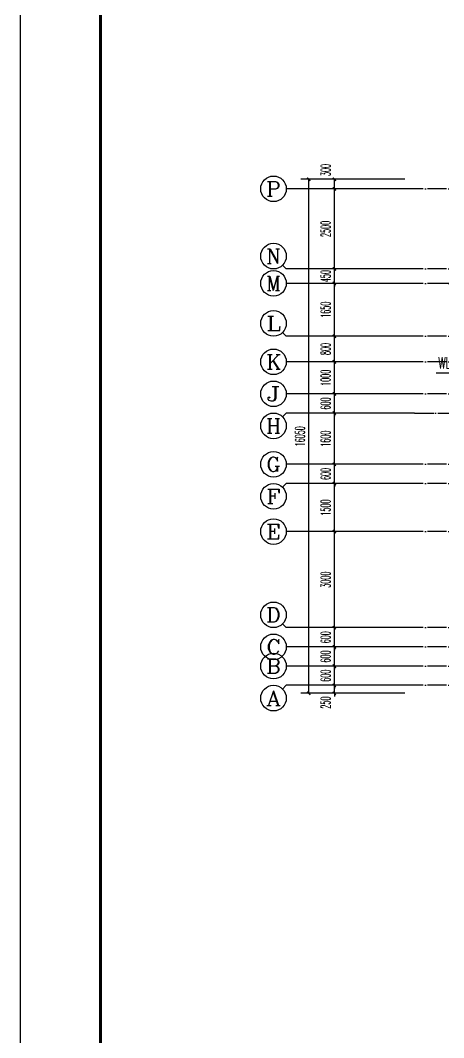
# Model space of a CAD drawing. Extents: x 27938 to 1507990, y 110129 to 923079.
# Drawn here: x 813614 to 826828, y 661657 to 693418 of the extents above; entities that cross this region are included whole.
import ezdxf
from ezdxf.enums import TextEntityAlignment as Align

# ---------------------------------------------------------------- set-up
doc = ezdxf.new("R2010")
doc.units = 0
doc.header["$LTSCALE"] = 1000
doc.header["$MEASUREMENT"] = 0
doc.linetypes.add('DOTE', pattern=[2.42, 2, -0.2, 0.02, -0.2])
for name, color, linetype in [('AXIS', 3, 'Continuous'), ('AXIS_TEXT', 7, 'Continuous'), ('DIM_污水', 2, 'Continuous'), ('DOTE', 1, 'Continuous'), ('图框', 140, 'Continuous')]:
    doc.layers.add(name, color=color, linetype=linetype)
doc.layers.add('yichutu', color=7, linetype='Continuous', true_color=0xffffff, plot=False)
doc.styles.add('_TCH_AXIS', font='COMPLEX', dxfattribs={"bigfont": 'GBCBIG'})
doc.styles.add('_TCH_DIM_T3', font='SIMPLEX.shx', dxfattribs={"width": 0.494118, "bigfont": 'GBCBIG.shx'})
doc.styles.add('_TWT_SERIAL', font='SIMPLEX', dxfattribs={"width": 0.8, "height": 3.5, "bigfont": 'HZTXT'})
doc.styles.add('COMPLEX', font='COMPLEX')
doc.dimstyles.new('_TCH_ARCH&&100', dxfattribs={"dimtxt": 297.5, "dimasz": 100, "dimexe": 250, "dimexo": 300, "dimgap": 126.25, "dimtad": 1, "dimdec": 0, "dimzin": 0, "dimdsep": 46, "dimtxsty": '_TCH_DIM_T3', "dimblk": 'ARCHTICK', "dimcen": 0.09, "dimclrt": 4, "dimazin": 2, "dimtfac": 1, "dimtdec": 0, "dimtix": 1, "dimtmove": 2, "dimatfit": 3, "dimfxl": 100, "dimtolj": 1, "dimtzin": 0, "dimarcsym": 0})

# ---------------------------------------------------------------- blocks, each defined once
blk = doc.blocks.new('TK')
at = {"layer": '图框'}
blk.add_lwpolyline([(465375, 548714), (549475, 548714), (549475, 489314), (465375, 489314)], close=True, dxfattribs=at)
blk.add_lwpolyline([(465375, 548714), (549475, 548714), (549475, 489314), (465375, 489314)], close=True, dxfattribs=at)
at = {"layer": '图框', "const_width": 100}
blk.add_lwpolyline([(548475, 490314), (548475, 547714), (467875, 547714), (467875, 490314)], close=True, dxfattribs=at)
blk = doc.blocks.new('yct-841-594-84100-59399.9999999999-100-1000.0')
at = {"layer": 'yichutu', "color": 7, "true_color": 0xffffff}
blk.add_lwpolyline([(0, 0), (0, 59400), (84100, 59400), (84100, 0)], close=True, dxfattribs=at)
blk = doc.blocks.new('_ArchTick')
at = {"color": 0, "linetype": 'ByBlock', "const_width": 0.4}
blk.add_lwpolyline([(-0.5, -0.5), (0.5, 0.5)], dxfattribs=at)
blk = doc.blocks.new('*D915')
at = {"layer": 'AXIS', "color": 0, "lineweight": -2}
for p, q in [((823417, 672657), (823417, 672757)), ((825617, 672657), (823167, 672657)), ((825617, 672407), (823167, 672407)), ((823417, 672407), (823417, 672657)), ((823417, 672407), (823417, 672307))]:
    blk.add_line(p, q, dxfattribs=at)
at = {"layer": 'Defpoints', "color": 0}
for p in [(823417, 672657), (825917, 672657), (825917, 672407)]:
    blk.add_point(p, dxfattribs=at)
at = {"layer": 'AXIS', "color": 0, "lineweight": -2, "xscale": 100, "yscale": 100, "zscale": 100}
for p, rotation in [((823417, 672657), 270), ((823417, 672407), 90)]:
    blk.add_blockref('_ArchTick', p, dxfattribs=dict(at, rotation=rotation))
at = {"layer": 'AXIS', "color": 4, "insert": (823142, 672118), "char_height": 297.5, "attachment_point": 5, "rotation": 90, "style": '_TCH_DIM_T3'}
blk.add_mtext('\\A1;250', dxfattribs=at)
blk = doc.blocks.new('*D916')
at = {"layer": 'AXIS', "color": 0, "lineweight": -2}
for p, q in [((823417, 673257), (823417, 673357)), ((825617, 673257), (823167, 673257)), ((823417, 672657), (823417, 673257)), ((825617, 672657), (823167, 672657)), ((823417, 672657), (823417, 672557))]:
    blk.add_line(p, q, dxfattribs=at)
at = {"layer": 'Defpoints', "color": 0}
for p in [(823417, 673257), (825917, 673257), (825917, 672657)]:
    blk.add_point(p, dxfattribs=at)
at = {"layer": 'AXIS', "color": 0, "lineweight": -2, "xscale": 100, "yscale": 100, "zscale": 100}
for p, rotation in [((823417, 673257), 270), ((823417, 672657), 90)]:
    blk.add_blockref('_ArchTick', p, dxfattribs=dict(at, rotation=rotation))
at = {"layer": 'AXIS', "color": 4, "insert": (823142, 672957), "char_height": 297.5, "attachment_point": 5, "rotation": 90, "style": '_TCH_DIM_T3'}
blk.add_mtext('\\A1;600', dxfattribs=at)
blk = doc.blocks.new('*D917')
at = {"layer": 'AXIS', "color": 0, "lineweight": -2}
for p, q in [((825617, 673857), (823167, 673857)), ((823417, 673857), (823417, 673957)), ((823417, 673257), (823417, 673857)), ((825617, 673257), (823167, 673257)), ((823417, 673257), (823417, 673157))]:
    blk.add_line(p, q, dxfattribs=at)
at = {"layer": 'Defpoints', "color": 0}
for p in [(823417, 673857), (825917, 673857), (825917, 673257)]:
    blk.add_point(p, dxfattribs=at)
at = {"layer": 'AXIS', "color": 0, "lineweight": -2, "xscale": 100, "yscale": 100, "zscale": 100}
for p, rotation in [((823417, 673857), 270), ((823417, 673257), 90)]:
    blk.add_blockref('_ArchTick', p, dxfattribs=dict(at, rotation=rotation))
at = {"layer": 'AXIS', "color": 4, "insert": (823142, 673557), "char_height": 297.5, "attachment_point": 5, "rotation": 90, "style": '_TCH_DIM_T3'}
blk.add_mtext('\\A1;600', dxfattribs=at)
blk = doc.blocks.new('*D918')
at = {"layer": 'AXIS', "color": 0, "lineweight": -2}
for p, q in [((825617, 674457), (823167, 674457)), ((823417, 674457), (823417, 674557)), ((823417, 673857), (823417, 674457)), ((825617, 673857), (823167, 673857)), ((823417, 673857), (823417, 673757))]:
    blk.add_line(p, q, dxfattribs=at)
at = {"layer": 'Defpoints', "color": 0}
for p in [(823417, 674457), (825917, 674457), (825917, 673857)]:
    blk.add_point(p, dxfattribs=at)
at = {"layer": 'AXIS', "color": 0, "lineweight": -2, "xscale": 100, "yscale": 100, "zscale": 100}
for p, rotation in [((823417, 674457), 270), ((823417, 673857), 90)]:
    blk.add_blockref('_ArchTick', p, dxfattribs=dict(at, rotation=rotation))
at = {"layer": 'AXIS', "color": 4, "insert": (823142, 674157), "char_height": 297.5, "attachment_point": 5, "rotation": 90, "style": '_TCH_DIM_T3'}
blk.add_mtext('\\A1;600', dxfattribs=at)
blk = doc.blocks.new('*D919')
at = {"layer": 'AXIS', "color": 0, "lineweight": -2}
for p, q in [((825617, 677457), (823167, 677457)), ((823417, 674457), (823417, 677457)), ((825617, 674457), (823167, 674457))]:
    blk.add_line(p, q, dxfattribs=at)
at = {"layer": 'Defpoints', "color": 0}
for p in [(823417, 677457), (825917, 677457), (825917, 674457)]:
    blk.add_point(p, dxfattribs=at)
at = {"layer": 'AXIS', "color": 0, "lineweight": -2, "xscale": 100, "yscale": 100, "zscale": 100}
for p, rotation in [((823417, 677457), 90), ((823417, 674457), 270)]:
    blk.add_blockref('_ArchTick', p, dxfattribs=dict(at, rotation=rotation))
at = {"layer": 'AXIS', "color": 4, "insert": (823142, 675957), "char_height": 297.5, "attachment_point": 5, "rotation": 90, "style": '_TCH_DIM_T3'}
blk.add_mtext('\\A1;3000', dxfattribs=at)
blk = doc.blocks.new('*D920')
at = {"layer": 'AXIS', "color": 0, "lineweight": -2}
for p, q in [((825617, 678957), (823167, 678957)), ((823417, 677457), (823417, 678957)), ((825617, 677457), (823167, 677457))]:
    blk.add_line(p, q, dxfattribs=at)
at = {"layer": 'Defpoints', "color": 0}
for p in [(823417, 678957), (825917, 678957), (825917, 677457)]:
    blk.add_point(p, dxfattribs=at)
at = {"layer": 'AXIS', "color": 0, "lineweight": -2, "xscale": 100, "yscale": 100, "zscale": 100}
for p, rotation in [((823417, 678957), 90), ((823417, 677457), 270)]:
    blk.add_blockref('_ArchTick', p, dxfattribs=dict(at, rotation=rotation))
at = {"layer": 'AXIS', "color": 4, "insert": (823142, 678207), "char_height": 297.5, "attachment_point": 5, "rotation": 90, "style": '_TCH_DIM_T3'}
blk.add_mtext('\\A1;1500', dxfattribs=at)
blk = doc.blocks.new('*D921')
at = {"layer": 'AXIS', "color": 0, "lineweight": -2}
for p, q in [((825617, 679557), (823167, 679557)), ((823417, 679557), (823417, 679657)), ((823417, 678957), (823417, 679557)), ((825617, 678957), (823167, 678957)), ((823417, 678957), (823417, 678857))]:
    blk.add_line(p, q, dxfattribs=at)
at = {"layer": 'Defpoints', "color": 0}
for p in [(823417, 679557), (825917, 679557), (825917, 678957)]:
    blk.add_point(p, dxfattribs=at)
at = {"layer": 'AXIS', "color": 0, "lineweight": -2, "xscale": 100, "yscale": 100, "zscale": 100}
for p, rotation in [((823417, 679557), 270), ((823417, 678957), 90)]:
    blk.add_blockref('_ArchTick', p, dxfattribs=dict(at, rotation=rotation))
at = {"layer": 'AXIS', "color": 4, "insert": (823142, 679257), "char_height": 297.5, "attachment_point": 5, "rotation": 90, "style": '_TCH_DIM_T3'}
blk.add_mtext('\\A1;600', dxfattribs=at)
blk = doc.blocks.new('*D922')
at = {"layer": 'AXIS', "color": 0, "lineweight": -2}
for p, q in [((825617, 681157), (823167, 681157)), ((823417, 679557), (823417, 681157)), ((825617, 679557), (823167, 679557))]:
    blk.add_line(p, q, dxfattribs=at)
at = {"layer": 'Defpoints', "color": 0}
for p in [(823417, 681157), (825917, 681157), (825917, 679557)]:
    blk.add_point(p, dxfattribs=at)
at = {"layer": 'AXIS', "color": 0, "lineweight": -2, "xscale": 100, "yscale": 100, "zscale": 100}
for p, rotation in [((823417, 681157), 90), ((823417, 679557), 270)]:
    blk.add_blockref('_ArchTick', p, dxfattribs=dict(at, rotation=rotation))
at = {"layer": 'AXIS', "color": 4, "insert": (823142, 680357), "char_height": 297.5, "attachment_point": 5, "rotation": 90, "style": '_TCH_DIM_T3'}
blk.add_mtext('\\A1;1600', dxfattribs=at)
blk = doc.blocks.new('*D923')
at = {"layer": 'AXIS', "color": 0, "lineweight": -2}
for p, q in [((825617, 681757), (823167, 681757)), ((823417, 681757), (823417, 681857)), ((823417, 681157), (823417, 681757)), ((825617, 681157), (823167, 681157)), ((823417, 681157), (823417, 681057))]:
    blk.add_line(p, q, dxfattribs=at)
at = {"layer": 'Defpoints', "color": 0}
for p in [(823417, 681757), (825917, 681757), (825917, 681157)]:
    blk.add_point(p, dxfattribs=at)
at = {"layer": 'AXIS', "color": 0, "lineweight": -2, "xscale": 100, "yscale": 100, "zscale": 100}
for p, rotation in [((823417, 681757), 270), ((823417, 681157), 90)]:
    blk.add_blockref('_ArchTick', p, dxfattribs=dict(at, rotation=rotation))
at = {"layer": 'AXIS', "color": 4, "insert": (823142, 681457), "char_height": 297.5, "attachment_point": 5, "rotation": 90, "style": '_TCH_DIM_T3'}
blk.add_mtext('\\A1;600', dxfattribs=at)
blk = doc.blocks.new('*D924')
at = {"layer": 'AXIS', "color": 0, "lineweight": -2}
for p, q in [((825617, 682757), (823167, 682757)), ((823417, 681757), (823417, 682757)), ((825617, 681757), (823167, 681757))]:
    blk.add_line(p, q, dxfattribs=at)
at = {"layer": 'Defpoints', "color": 0}
for p in [(823417, 682757), (825917, 682757), (825917, 681757)]:
    blk.add_point(p, dxfattribs=at)
at = {"layer": 'AXIS', "color": 0, "lineweight": -2, "xscale": 100, "yscale": 100, "zscale": 100}
for p, rotation in [((823417, 682757), 90), ((823417, 681757), 270)]:
    blk.add_blockref('_ArchTick', p, dxfattribs=dict(at, rotation=rotation))
at = {"layer": 'AXIS', "color": 4, "insert": (823142, 682257), "char_height": 297.5, "attachment_point": 5, "rotation": 90, "style": '_TCH_DIM_T3'}
blk.add_mtext('\\A1;1000', dxfattribs=at)
blk = doc.blocks.new('*D925')
at = {"layer": 'AXIS', "color": 0, "lineweight": -2}
for p, q in [((825617, 683557), (823167, 683557)), ((823417, 682757), (823417, 683557)), ((825617, 682757), (823167, 682757))]:
    blk.add_line(p, q, dxfattribs=at)
at = {"layer": 'Defpoints', "color": 0}
for p in [(823417, 683557), (825917, 683557), (825917, 682757)]:
    blk.add_point(p, dxfattribs=at)
at = {"layer": 'AXIS', "color": 0, "lineweight": -2, "xscale": 100, "yscale": 100, "zscale": 100}
for p, rotation in [((823417, 683557), 90), ((823417, 682757), 270)]:
    blk.add_blockref('_ArchTick', p, dxfattribs=dict(at, rotation=rotation))
at = {"layer": 'AXIS', "color": 4, "insert": (823142, 683157), "char_height": 297.5, "attachment_point": 5, "rotation": 90, "style": '_TCH_DIM_T3'}
blk.add_mtext('\\A1;800', dxfattribs=at)
blk = doc.blocks.new('*D926')
at = {"layer": 'AXIS', "color": 0, "lineweight": -2}
for p, q in [((825617, 685207), (823167, 685207)), ((823417, 683557), (823417, 685207)), ((825617, 683557), (823167, 683557))]:
    blk.add_line(p, q, dxfattribs=at)
at = {"layer": 'Defpoints', "color": 0}
for p in [(823417, 685207), (825917, 685207), (825917, 683557)]:
    blk.add_point(p, dxfattribs=at)
at = {"layer": 'AXIS', "color": 0, "lineweight": -2, "xscale": 100, "yscale": 100, "zscale": 100}
for p, rotation in [((823417, 685207), 90), ((823417, 683557), 270)]:
    blk.add_blockref('_ArchTick', p, dxfattribs=dict(at, rotation=rotation))
at = {"layer": 'AXIS', "color": 4, "insert": (823142, 684382), "char_height": 297.5, "attachment_point": 5, "rotation": 90, "style": '_TCH_DIM_T3'}
blk.add_mtext('\\A1;1650', dxfattribs=at)
blk = doc.blocks.new('*D927')
at = {"layer": 'AXIS', "color": 0, "lineweight": -2}
for p, q in [((823417, 685657), (823417, 685757)), ((825617, 685657), (823167, 685657)), ((823417, 685207), (823417, 685657)), ((825617, 685207), (823167, 685207)), ((823417, 685207), (823417, 685107))]:
    blk.add_line(p, q, dxfattribs=at)
at = {"layer": 'Defpoints', "color": 0}
for p in [(823417, 685657), (825917, 685657), (825917, 685207)]:
    blk.add_point(p, dxfattribs=at)
at = {"layer": 'AXIS', "color": 0, "lineweight": -2, "xscale": 100, "yscale": 100, "zscale": 100}
for p, rotation in [((823417, 685657), 270), ((823417, 685207), 90)]:
    blk.add_blockref('_ArchTick', p, dxfattribs=dict(at, rotation=rotation))
at = {"layer": 'AXIS', "color": 4, "insert": (823142, 685432), "char_height": 297.5, "attachment_point": 5, "rotation": 90, "style": '_TCH_DIM_T3'}
blk.add_mtext('\\A1;450', dxfattribs=at)
blk = doc.blocks.new('*D928')
at = {"layer": 'AXIS', "color": 0, "lineweight": -2}
for p, q in [((825617, 688157), (823167, 688157)), ((823417, 685657), (823417, 688157)), ((825617, 685657), (823167, 685657))]:
    blk.add_line(p, q, dxfattribs=at)
at = {"layer": 'Defpoints', "color": 0}
for p in [(823417, 688157), (825917, 688157), (825917, 685657)]:
    blk.add_point(p, dxfattribs=at)
at = {"layer": 'AXIS', "color": 0, "lineweight": -2, "xscale": 100, "yscale": 100, "zscale": 100}
for p, rotation in [((823417, 688157), 90), ((823417, 685657), 270)]:
    blk.add_blockref('_ArchTick', p, dxfattribs=dict(at, rotation=rotation))
at = {"layer": 'AXIS', "color": 4, "insert": (823142, 686907), "char_height": 297.5, "attachment_point": 5, "rotation": 90, "style": '_TCH_DIM_T3'}
blk.add_mtext('\\A1;2500', dxfattribs=at)
blk = doc.blocks.new('*D929')
at = {"layer": 'AXIS', "color": 0, "lineweight": -2}
for p, q in [((825617, 688457), (823167, 688457)), ((823417, 688157), (823417, 688457)), ((825617, 688157), (823167, 688157))]:
    blk.add_line(p, q, dxfattribs=at)
at = {"layer": 'Defpoints', "color": 0}
for p in [(823417, 688457), (825917, 688457), (825917, 688157)]:
    blk.add_point(p, dxfattribs=at)
at = {"layer": 'AXIS', "color": 0, "lineweight": -2, "xscale": 100, "yscale": 100, "zscale": 100}
for p, rotation in [((823417, 688457), 90), ((823417, 688157), 270)]:
    blk.add_blockref('_ArchTick', p, dxfattribs=dict(at, rotation=rotation))
at = {"layer": 'AXIS', "color": 4, "insert": (823142, 688746), "char_height": 297.5, "attachment_point": 5, "rotation": 90, "style": '_TCH_DIM_T3'}
blk.add_mtext('\\A1;300', dxfattribs=at)
blk = doc.blocks.new('*D930')
at = {"layer": 'AXIS', "color": 0, "lineweight": -2}
for p, q in [((825617, 688457), (822367, 688457)), ((822617, 672407), (822617, 688457)), ((825617, 672407), (822367, 672407))]:
    blk.add_line(p, q, dxfattribs=at)
at = {"layer": 'Defpoints', "color": 0}
for p in [(822617, 688457), (825917, 688457), (825917, 672407)]:
    blk.add_point(p, dxfattribs=at)
at = {"layer": 'AXIS', "color": 0, "lineweight": -2, "xscale": 100, "yscale": 100, "zscale": 100}
for p, rotation in [((822617, 688457), 90), ((822617, 672407), 270)]:
    blk.add_blockref('_ArchTick', p, dxfattribs=dict(at, rotation=rotation))
at = {"layer": 'AXIS', "color": 4, "insert": (822342, 680432), "char_height": 297.5, "attachment_point": 5, "rotation": 90, "style": '_TCH_DIM_T3'}
blk.add_mtext('\\A1;16050', dxfattribs=at)
blk = doc.blocks.new('_AXISO')
blk.add_circle((0, 0), 0.5)
at = {"layer": 'AXIS_TEXT', "style": 'COMPLEX', "width": 1.041667}
blk.add_attdef('A', text='', height=0.56, dxfattribs=at).set_placement((-0.25, -0.28), (0.25, -0.28), align=Align.FIT)

msp = doc.modelspace()

# ---------------------------------------------------------------- linework, layer by layer
msp.add_lwpolyline([(827916.6, 686702), (827916.6, 685207.2), (826619.1, 685207.2)])
at = {"layer": 'AXIS', "color": 8}
for p, q in [((825916.6, 688157.2), (821916.6, 688157.2)), ((821799.4, 685774.3), (821916.6, 685657.2)), ((825916.6, 685657.2), (821916.6, 685657.2)), ((825916.6, 685207.2), (821916.6, 685207.2)), ((821799.4, 683674.3), (821916.6, 683557.2)), ((825916.6, 683557.2), (821916.6, 683557.2)), ((825916.6, 682757.2), (821916.6, 682757.2)), ((825916.6, 681757.2), (821916.6, 681757.2)), ((821799.4, 681040.3), (821916.6, 681157.4)), ((825916.6, 681157.4), (821916.6, 681157.4)), ((825916.6, 679557.2), (821916.6, 679557.2)), ((821799.4, 678840), (821916.6, 678957.2)), ((825916.6, 678957.2), (821916.6, 678957.2)), ((825916.6, 677457.2), (821916.6, 677457.2)), ((821799.4, 674574.3), (821916.6, 674457.2)), ((825916.6, 674457.2), (821916.6, 674457.2)), ((825916.6, 673857.2), (821916.6, 673857.2)), ((825916.6, 673257.2), (821916.6, 673257.2)), ((821799.4, 672540), (821916.6, 672657.2)), ((825916.6, 672657.2), (821916.6, 672657.2))]:
    msp.add_line(p, q, dxfattribs=at)
at = {"layer": 'DIM_污水'}
msp.add_line((827389.1, 682407.6), (826591.7, 682407.6), dxfattribs=at)
at = {"layer": 'DOTE', "color": 169, "linetype": 'DOTE', "ltscale": 0.3}
for p, q in [((879916.6, 688157.2), (825916.6, 688157.2)), ((879916.6, 685657.2), (825916.6, 685657.2)), ((879916.6, 685207.2), (825916.6, 685207.2)), ((879916.6, 683557.2), (825916.6, 683557.2)), ((879916.6, 682757.2), (825916.6, 682757.2)), ((879916.6, 681757.2), (825916.6, 681757.2)), ((825916.6, 681157.4), (879916.6, 681157.4)), ((879916.6, 679557.2), (825916.6, 679557.2)), ((879916.6, 678957.2), (825916.6, 678957.2)), ((879916.6, 677457.2), (825916.6, 677457.2)), ((879916.6, 674457.2), (825916.6, 674457.2)), ((879916.6, 673857.2), (825916.6, 673857.2)), ((879916.6, 673257.2), (825916.6, 673257.2)), ((879916.6, 672657.2), (825916.6, 672657.2))]:
    msp.add_line(p, q, dxfattribs=at)

# ---------------------------------------------------------------- block references
msp.add_blockref('TK', (348239.1, 153143.3))
at = {"layer": 'AXIS', "color": 8}
ref = msp.add_blockref('_AXISO', (821516.6, 688157.2), dxfattribs=dict(at, xscale=800, yscale=800, zscale=800))
ref.add_attrib('A', 'P', dxfattribs={"layer": 'AXIS_TEXT', "color": 8, "ltscale": 0.5, "height": 452.5, "style": '_TCH_AXIS', "width": 1.235294}).set_placement((821290.3, 687930.9), (821742.9, 687930.9), align=Align.FIT)
ref = msp.add_blockref('_AXISO', (821516.6, 686057.2), dxfattribs=dict(at, xscale=800, yscale=800, zscale=800))
ref.add_attrib('A', 'N', dxfattribs={"layer": 'AXIS_TEXT', "color": 8, "ltscale": 0.5, "height": 452.5, "style": '_TCH_AXIS', "width": 1.105263}).set_placement((821290.3, 685830.9), (821742.9, 685830.9), align=Align.FIT)
ref = msp.add_blockref('_AXISO', (821516.6, 685207.2), dxfattribs=dict(at, xscale=800, yscale=800, zscale=800))
ref.add_attrib('A', 'M', dxfattribs={"layer": 'AXIS_TEXT', "color": 8, "ltscale": 0.5, "height": 452.5, "style": '_TCH_AXIS'}).set_placement((821290.3, 684980.9), (821742.9, 684980.9), align=Align.FIT)
ref = msp.add_blockref('_AXISO', (821516.6, 683957.2), dxfattribs=dict(at, xscale=800, yscale=800, zscale=800))
ref.add_attrib('A', 'L', dxfattribs={"layer": 'AXIS_TEXT', "color": 8, "ltscale": 0.5, "height": 452.5, "style": '_TCH_AXIS', "width": 1.4}).set_placement((821290.3, 683730.9), (821742.9, 683730.9), align=Align.FIT)
ref = msp.add_blockref('_AXISO', (821516.6, 682757.2), dxfattribs=dict(at, xscale=800, yscale=800, zscale=800))
ref.add_attrib('A', 'K', dxfattribs={"layer": 'AXIS_TEXT', "color": 8, "ltscale": 0.5, "height": 452.5, "style": '_TCH_AXIS', "width": 1.105263}).set_placement((821290.3, 682530.9), (821742.9, 682530.9), align=Align.FIT)
ref = msp.add_blockref('_AXISO', (821516.6, 681757.2), dxfattribs=dict(at, xscale=800, yscale=800, zscale=800))
ref.add_attrib('A', 'J', dxfattribs={"layer": 'AXIS_TEXT', "color": 8, "ltscale": 0.5, "height": 452.5, "style": '_TCH_AXIS', "width": 1.909091}).set_placement((821290.3, 681530.9), (821742.9, 681530.9), align=Align.FIT)
ref = msp.add_blockref('_AXISO', (821516.6, 680757.4), dxfattribs=dict(at, xscale=800, yscale=800, zscale=800))
ref.add_attrib('A', 'H', dxfattribs={"layer": 'AXIS_TEXT', "color": 8, "ltscale": 0.5, "height": 452.5, "style": '_TCH_AXIS', "width": 1.05}).set_placement((821290.3, 680531.2), (821742.9, 680531.2), align=Align.FIT)
ref = msp.add_blockref('_AXISO', (821516.6, 679557.2), dxfattribs=dict(at, xscale=800, yscale=800, zscale=800))
ref.add_attrib('A', 'G', dxfattribs={"layer": 'AXIS_TEXT', "color": 8, "ltscale": 0.5, "height": 452.5, "style": '_TCH_AXIS', "width": 1.166667}).set_placement((821290.3, 679330.9), (821742.9, 679330.9), align=Align.FIT)
ref = msp.add_blockref('_AXISO', (821516.6, 678557.2), dxfattribs=dict(at, xscale=800, yscale=800, zscale=800))
ref.add_attrib('A', 'F', dxfattribs={"layer": 'AXIS_TEXT', "color": 8, "ltscale": 0.5, "height": 452.5, "style": '_TCH_AXIS', "width": 1.3125}).set_placement((821290.3, 678330.9), (821742.9, 678330.9), align=Align.FIT)
ref = msp.add_blockref('_AXISO', (821516.6, 677457.2), dxfattribs=dict(at, xscale=800, yscale=800, zscale=800))
ref.add_attrib('A', 'E', dxfattribs={"layer": 'AXIS_TEXT', "color": 8, "ltscale": 0.5, "height": 452.5, "style": '_TCH_AXIS', "width": 1.3125}).set_placement((821290.3, 677230.9), (821742.9, 677230.9), align=Align.FIT)
ref = msp.add_blockref('_AXISO', (821516.6, 674857.2), dxfattribs=dict(at, xscale=800, yscale=800, zscale=800))
ref.add_attrib('A', 'D', dxfattribs={"layer": 'AXIS_TEXT', "color": 8, "ltscale": 0.5, "height": 452.5, "style": '_TCH_AXIS', "width": 1.235294}).set_placement((821290.3, 674630.9), (821742.9, 674630.9), align=Align.FIT)
ref = msp.add_blockref('_AXISO', (821516.6, 673857.2), dxfattribs=dict(at, xscale=800, yscale=800, zscale=800))
ref.add_attrib('A', 'C', dxfattribs={"layer": 'AXIS_TEXT', "color": 8, "ltscale": 0.5, "height": 452.5, "style": '_TCH_AXIS', "width": 1.4}).set_placement((821290.3, 673630.9), (821742.9, 673630.9), align=Align.FIT)
ref = msp.add_blockref('_AXISO', (821516.6, 673257.2), dxfattribs=dict(at, xscale=800, yscale=800, zscale=800))
ref.add_attrib('A', 'B', dxfattribs={"layer": 'AXIS_TEXT', "color": 8, "ltscale": 0.5, "height": 452.5, "style": '_TCH_AXIS', "width": 1.235294}).set_placement((821290.3, 673030.9), (821742.9, 673030.9), align=Align.FIT)
ref = msp.add_blockref('_AXISO', (821516.6, 672257.2), dxfattribs=dict(at, xscale=800, yscale=800, zscale=800))
ref.add_attrib('A', 'A', dxfattribs={"layer": 'AXIS_TEXT', "color": 8, "ltscale": 0.5, "height": 452.5, "style": '_TCH_AXIS', "width": 1.166667}).set_placement((821290.3, 672030.9), (821742.9, 672030.9), align=Align.FIT)
at = {"layer": 'yichutu'}
msp.add_blockref('yct-841-594-84100-59399.9999999999-100-1000.0', (813614.1, 642457), dxfattribs=at)

# ---------------------------------------------------------------- texts
at = {"layer": 'DIM_污水', "color": 7, "style": '_TWT_SERIAL', "width": 0.64}
msp.add_text('WL-1', height=350, dxfattribs=at).set_placement((826661.7, 682547.6))

# ---------------------------------------------------------------- dimensions: what is measured, and where the dimension line sits
at = {"layer": 'AXIS', "color": 8}
for base, p1, p2, picture, middle in [((823416.6, 688457.2), (825916.6, 688157.2), (825916.6, 688457.2), '*D929', (823141.6, 688746.2)), ((823416.6, 672657.2), (825916.6, 672407.2), (825916.6, 672657.2), '*D915', (823141.6, 672118.2))]:
    dim = msp.add_linear_dim(base=base, p1=p1, p2=p2, angle=90, dimstyle='_TCH_ARCH&&100', dxfattribs=at)
    dim.commit()
    dim.dimension.update_dxf_attribs({"geometry": picture, "text_midpoint": middle, "dimtype": 129})
for p1, p2, distance, picture, middle in [((825916.6, 672407.2), (825916.6, 688457.2), 3300, '*D930', (822341.6, 680432.2)), ((825916.6, 685657.2), (825916.6, 688157.2), 2500, '*D928', (823141.6, 686907.2)), ((825916.6, 685207.2), (825916.6, 685657.2), 2500, '*D927', (823141.6, 685432.2)), ((825916.6, 683557.2), (825916.6, 685207.2), 2500, '*D926', (823141.6, 684382.2)), ((825916.6, 682757.2), (825916.6, 683557.2), 2500, '*D925', (823141.6, 683157.2)), ((825916.6, 681757.2), (825916.6, 682757.2), 2500, '*D924', (823141.6, 682257.2)), ((825916.6, 681157.4), (825916.6, 681757.2), 2500, '*D923', (823141.6, 681457.3)), ((825916.6, 679557.2), (825916.6, 681157.4), 2500, '*D922', (823141.6, 680357.3)), ((825916.6, 678957.2), (825916.6, 679557.2), 2500, '*D921', (823141.6, 679257.2)), ((825916.6, 677457.2), (825916.6, 678957.2), 2500, '*D920', (823141.6, 678207.2)), ((825916.6, 674457.2), (825916.6, 677457.2), 2500, '*D919', (823141.6, 675957.2)), ((825916.6, 673857.2), (825916.6, 674457.2), 2500, '*D918', (823141.6, 674157.2)), ((825916.6, 673257.2), (825916.6, 673857.2), 2500, '*D917', (823141.6, 673557.2)), ((825916.6, 672657.2), (825916.6, 673257.2), 2500, '*D916', (823141.6, 672957.2))]:
    dim = msp.add_aligned_dim(p1=p1, p2=p2, distance=distance, dimstyle='_TCH_ARCH&&100', dxfattribs=at)
    dim.commit()
    dim.dimension.update_dxf_attribs({"geometry": picture, "text_midpoint": middle})

doc.saveas('drawing.dxf')
